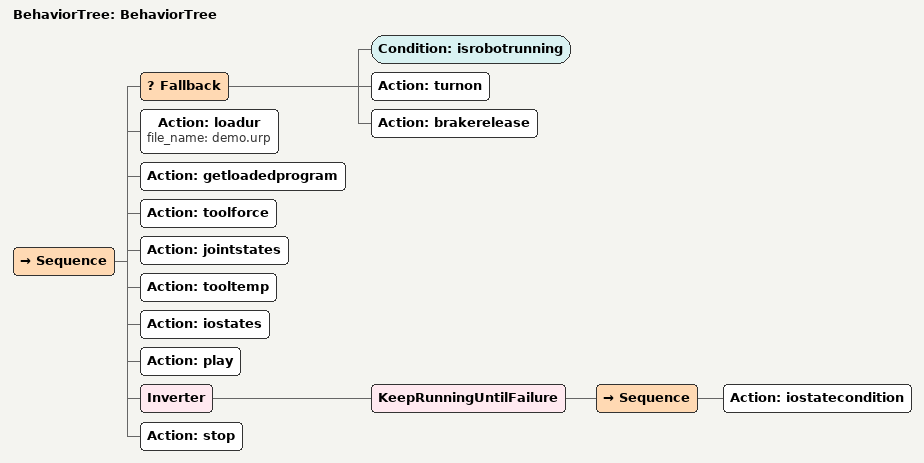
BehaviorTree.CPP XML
<?xml version="1.0"?>
<root main_tree_to_execute="BehaviorTree">
    <BehaviorTree ID="BehaviorTree">
        <Sequence>
            <Fallback>
                <Condition ID="isrobotrunning"/>
                <Action ID="turnon"/>
                <Action ID="brakerelease"/>
            </Fallback>
            <Action ID="loadur" file_name="demo.urp"/>
            <Action ID="getloadedprogram"/>
            <Action ID="toolforce"/>
            <Action ID="jointstates"/>
            <Action ID="tooltemp"/>
            <Action ID="iostates"/>
            <Action ID="play"/>
            <Inverter>
                <KeepRunningUntilFailure>
                    <Sequence>
                        <Action ID="iostatecondition"/>
                    </Sequence>
                </KeepRunningUntilFailure>
            </Inverter>
            <Action ID="stop"/>
        </Sequence>
    </BehaviorTree>
</root>
